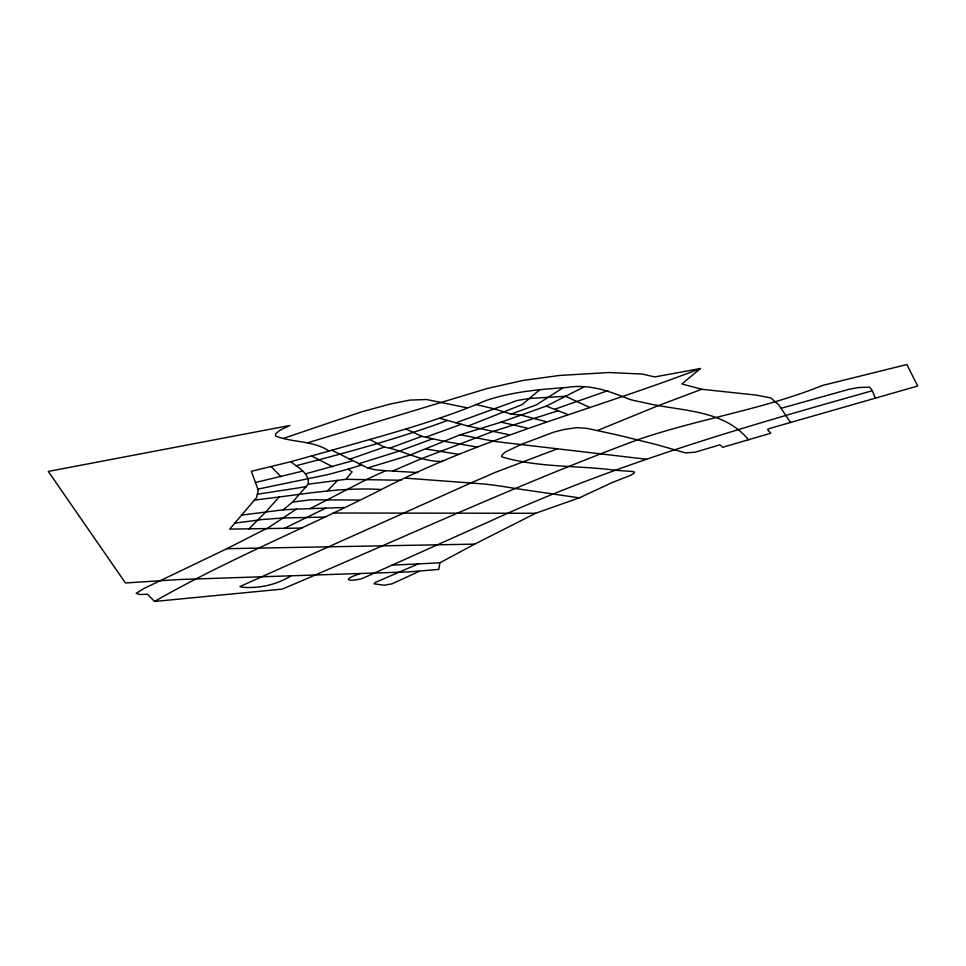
<?xml version="1.0" encoding="UTF-8"?>
<svg xmlns="http://www.w3.org/2000/svg" width="966" height="966" viewBox="0 0 966 966"><rect width="100%" height="100%" fill="white"/><g stroke="black" fill="none" stroke-linecap="round" stroke-linejoin="round"><path stroke-width="1.45" d="M748.469 439.723L722.628 447.343L719.996 444.795L695.146 452.185L685.498 452.897L657.037 444.746L618.24 435.147L586.99 428.361L576.895 427.66L563.951 429.496L554.013 432.056L520.928 444.541L504.976 452.185L501.752 455.481L501.704 456.833C538.497 467.882 578.139 465.25 615.934 470.321L632.054 471.468A12.775 2.644 -14 0 1 634.3 472.929L630.979 475.163L612.299 482.517L579.274 497.852L535.635 513.284L474.656 544.124L439.88 562.816L438.793 569.409L408.739 571.884L179.145 579.528L125.435 582.969L48.3 471.432L289.969 425.451L280.152 430.087L275.708 433.746L275.407 435.932C292.65 442.814 313.056 440.339 329.128 451.025C381.799 435.883 435.002 422.275 485.524 400.685C511.666 391.773 539.294 389.407 566.668 387.487C589.622 383.695 609.172 391.145 629.747 399.405C635.097 400.975 640.627 401.784 646.037 403.088C681.066 411.359 723.546 409.21 748.469 439.723L770.783 433.251L767.499 429.472L769.793 428.433L917.7 386.014L906.869 364.532L822.32 385.506C762.585 409.705 698.225 418.882 637.512 439.82C517.1 484.654 400.54 538.883 282.338 589.091L154.524 601.468L147.472 594.271L139.744 594.501L136.23 593.317L143.656 588.632L226.901 548.688L266.097 528.716M241.645 515.095L283.183 509.831L292.517 502.115L308.214 484.171C309.675 472.929 297.939 467.677 290.802 461.7L251.365 471.299L258.272 490.221L256.618 497.526L229.703 529.102L302.008 528.064M308.214 484.171L345.961 479.305L352.071 471.879L348.183 469.126L328.211 474.511L257.886 489.11M380.99 489.533C346.782 487.25 312.936 492.624 279.138 496.995L265.855 511.908L248.878 528.933M327.51 490.825L337.653 480.295M539.728 389.793L522.123 404.621L467.967 426.066L439.989 418.363M307.756 442.754L487.299 388.489L522.485 380.532L559.64 375.436L609.329 372.514L642.414 374.071L654.682 376.945L700.471 368.529L681.899 383.961L701.751 389.274L756.354 395.106L770.928 397.992L778.693 404.863L790.526 422.432M344.186 507.5L296.393 509.118L266.858 528.716M563.081 387.764L536.239 404.923L511.062 414.1L494.544 408.932L475.574 404.44M154.524 601.468C229.208 558.577 309.518 526.555 386.038 487.118C486.417 436.234 595.889 408.787 700.471 368.529M310.11 508.684L367.056 479.233L385.639 470.684L417.759 472.543M331.869 450.228L367.696 467.955L410.103 455.046L460.19 434.785L501.125 422.166L546.297 406.106L583.947 386.931M284.294 528.402L325.723 508.14M418.942 571.449L392.015 583.838L384.13 585.227L374.011 583.802L375.472 582.365L418.338 563.866M875.329 398.125L872.31 390.747C742.661 427.226 612.504 464.875 489.871 521.314C447.379 540.296 404.935 559.423 362.443 578.417C349.861 582.003 339.754 580.204 359.98 573.756M290.814 576.05C275.962 584.949 259.226 588.62 241.995 587.207L239.93 586.567L471.034 482.903L495.437 472.338L557.406 448.804L646.58 459.248M392.619 471.046L421.212 458.778L492.841 431.5L558.167 410.755M597.628 430.438L658.631 405.503L701.751 389.274M369.483 439.421L384.299 447.089L389.709 448.176L421.768 436.354L444.698 441.414L477.433 447.125M432.696 438.757L400.117 450.808L358.664 463.752M425.704 437.2L461.156 424.328M455.88 422.806L517.172 400.479L529.428 398.475L565.605 396.277L589.972 407.604M447.5 420.464C398.016 438.721 347.023 452.535 295.994 465.745M283.292 438.443L361.356 411.914L389.938 404.09L409.765 400.105L426.586 399.513L466.771 407.749M349.112 459.418L384.299 447.089M554.508 409.318L607.892 390.65M348.183 469.126L361.501 465.069M305.642 473.811L352.228 460.854M781.059 408.328L848.559 389.407L858.436 387.523L869.629 387.161L872.31 390.747M329.128 451.025L290.802 461.7M255.531 482.481L302.829 471.07M257.354 494.254L306.572 486.623M234.786 523.137L262.16 519.539L283.352 517.969L324.661 517.1M292.517 502.115L310.666 499.772L359.219 500.062M254.396 500.122L279.138 496.995M283.183 509.831L296.393 509.118M391.967 565.158L439.88 562.816M226.901 548.688L474.656 544.124M333.101 513.018L535.635 513.284M345.961 479.305L401.107 480.259M405.744 478.146L483.386 483.942A677.263 119.216 -10 0 1 515.059 488.458L579.274 497.852M385.639 470.684L375.436 469.838L367.696 467.955M511.062 414.1L520.698 415.006L546.164 421.671M492.201 441.16L557.406 448.804M442.754 461.386C423.784 462.098 407.471 452.619 389.709 448.176M426.223 449.033L459.393 454.467M460.19 434.785L492.66 440.991M509.154 434.76L467.967 426.066M501.125 422.166L527.231 428.119M546.297 406.106L567.923 414.583M332.654 466.747L311.62 455.976M405.889 429.001L421.768 436.354M271.265 466.699L280.985 476.745"/></g></svg>
